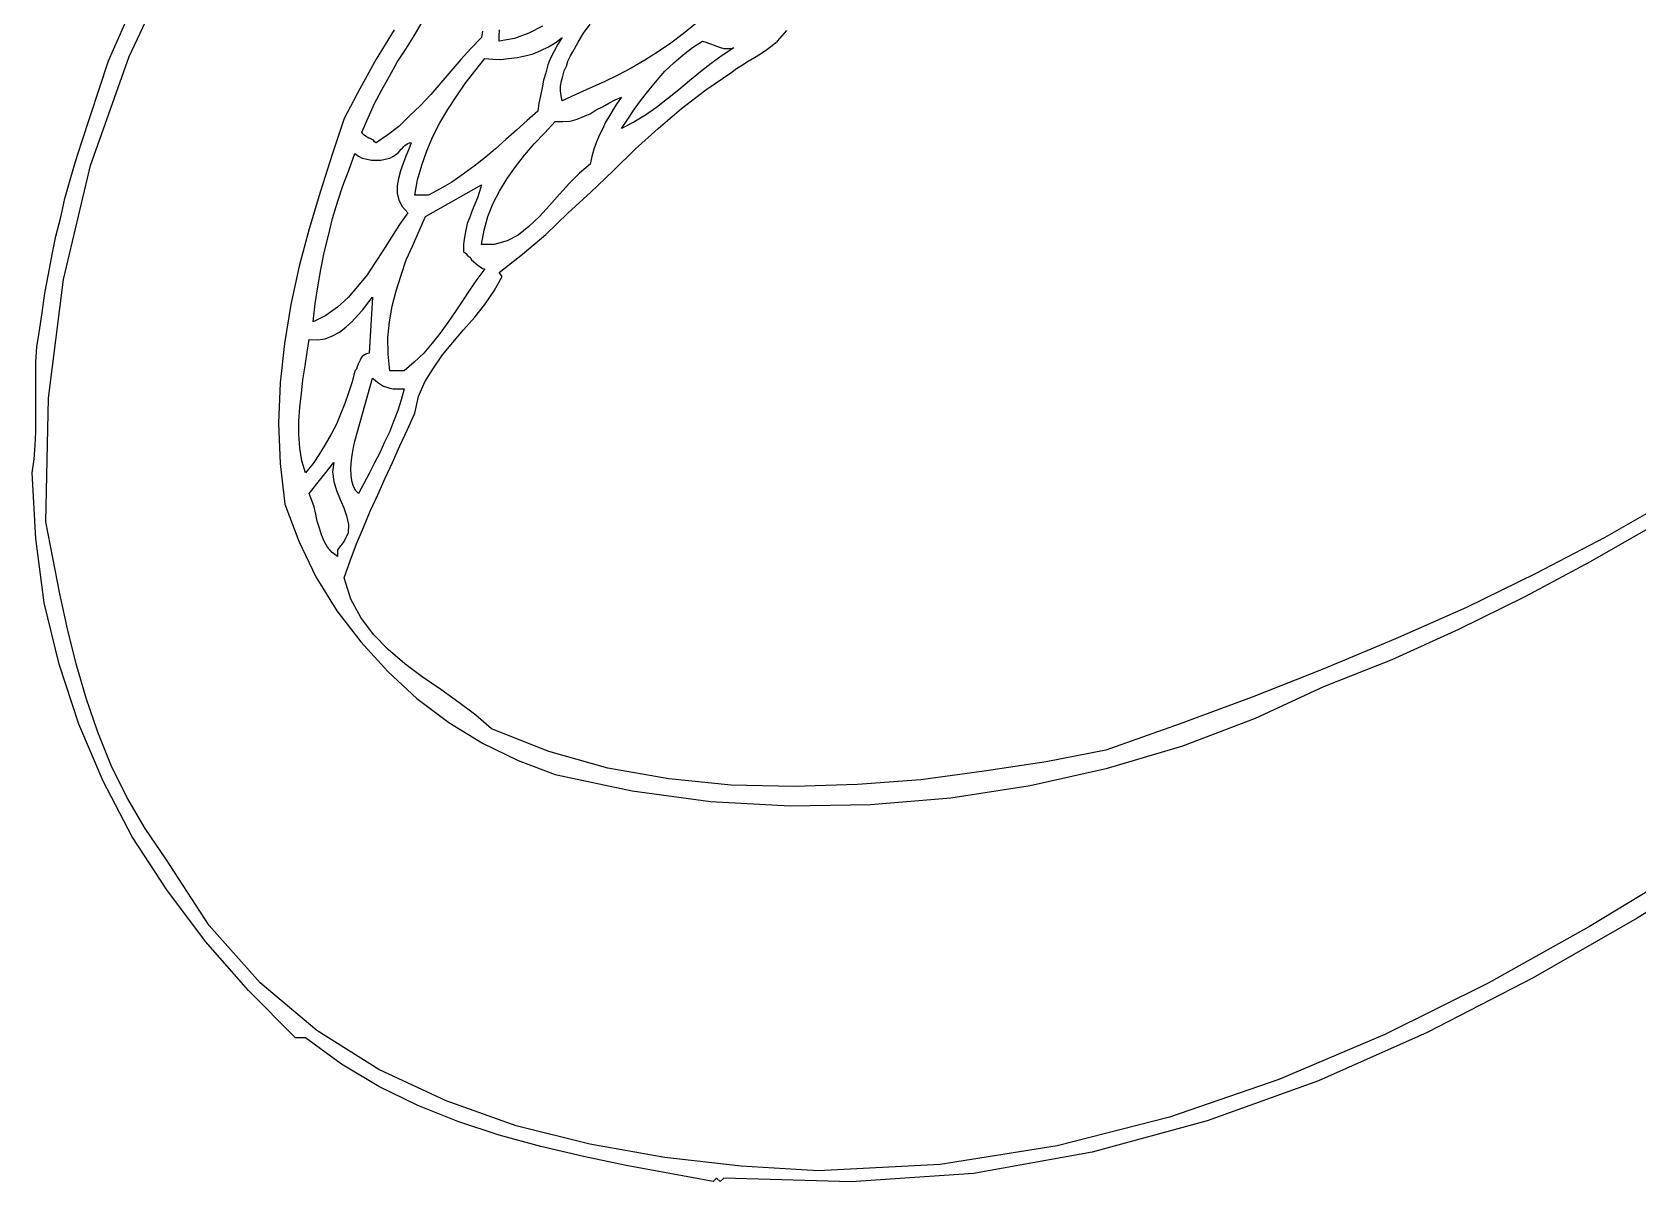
# Model space of a CAD drawing. Extents: x 0.03 to 6.95, y 0.01 to 9.36.
# Drawn here: x 0.291 to 3.321, y 0.012 to 2.182 of the extents above; entities that cross this region are included whole.
import ezdxf

# ---------------------------------------------------------------- set-up
doc = ezdxf.new("R2010")
doc.units = 0
doc.layers.add('1', color=7, linetype='Continuous')

msp = doc.modelspace()

# ---------------------------------------------------------------- linework, layer by layer
msp.add_lwpolyline([(3.512, 0.63), (3.319, 0.51), (3.123, 0.397), (2.923, 0.294), (2.718, 0.203), (2.508, 0.127), (2.291, 0.068), (2.067, 0.028), (1.836, 0.012), (1.596, 0.019), (1.589, 0.013), (1.582, 0.019), (1.576, 0.013), (1.494, 0.028), (1.412, 0.043), (1.331, 0.06), (1.251, 0.079), (1.172, 0.1), (1.094, 0.126), (1.019, 0.156), (0.945, 0.192), (0.875, 0.234), (0.807, 0.284), (0.788, 0.284), (0.699, 0.373), (0.618, 0.466), (0.545, 0.563), (0.48, 0.663), (0.425, 0.768), (0.379, 0.876), (0.342, 0.989), (0.314, 1.105), (0.298, 1.226), (0.291, 1.35), (0.295, 1.376), (0.297, 1.402), (0.298, 1.427), (0.298, 1.454), (0.298, 1.48), (0.298, 1.507), (0.298, 1.533), (0.298, 1.56), (0.3, 1.588), (0.304, 1.615), (0.31, 1.652), (0.315, 1.689), (0.322, 1.725), (0.329, 1.762), (0.336, 1.797), (0.345, 1.833), (0.353, 1.868), (0.363, 1.903), (0.373, 1.938), (0.384, 1.973), (0.435, 2.128), (0.501, 2.278)])
at = {"layer": '1'}
for points in [[(3.417, 0.608), (3.229, 0.494), (3.038, 0.387), (2.843, 0.29), (2.643, 0.205), (2.437, 0.134), (2.225, 0.08), (2.004, 0.045), (1.774, 0.033), (1.629, 0.042), (1.485, 0.058), (1.343, 0.083), (1.204, 0.118), (1.072, 0.165), (0.945, 0.224), (0.828, 0.298), (0.721, 0.388), (0.625, 0.496), (0.543, 0.622), (0.504, 0.679), (0.47, 0.738), (0.44, 0.798), (0.415, 0.861), (0.393, 0.925), (0.374, 0.99), (0.358, 1.056), (0.343, 1.122), (0.33, 1.19), (0.317, 1.258), (0.322, 1.491), (0.35, 1.715), (0.401, 1.93), (0.474, 2.136), (0.567, 2.334)], [(0.974, 2.186), (0.94, 2.131), (0.909, 2.075), (0.88, 2.019), (0.857, 1.951), (0.835, 1.882), (0.814, 1.811), (0.795, 1.74), (0.779, 1.668), (0.767, 1.594), (0.759, 1.52), (0.756, 1.444), (0.759, 1.368), (0.768, 1.291), (0.794, 1.221), (0.826, 1.154), (0.866, 1.09), (0.911, 1.031), (0.962, 0.975), (1.017, 0.924), (1.077, 0.879), (1.141, 0.84), (1.208, 0.807), (1.278, 0.781), (1.423, 0.75), (1.571, 0.73), (1.721, 0.722), (1.873, 0.724), (2.024, 0.737), (2.174, 0.76), (2.32, 0.793), (2.462, 0.835), (2.599, 0.887), (2.728, 0.947), (2.857, 0.998), (2.983, 1.055), (3.108, 1.117), (3.231, 1.183), (3.353, 1.253)], [(3.386, 1.301), (3.258, 1.228), (3.128, 1.16), (2.997, 1.096), (2.863, 1.037), (2.728, 0.98), (2.593, 0.927), (2.455, 0.876), (2.317, 0.827), (2.204, 0.805), (2.087, 0.787), (1.968, 0.771), (1.848, 0.762), (1.729, 0.758), (1.61, 0.761), (1.492, 0.773), (1.377, 0.793), (1.266, 0.824), (1.158, 0.867), (1.128, 0.893), (1.096, 0.917), (1.062, 0.941), (1.027, 0.965), (0.994, 0.99), (0.963, 1.017), (0.935, 1.045), (0.911, 1.077), (0.892, 1.112), (0.88, 1.152), (0.891, 1.184), (0.903, 1.216), (0.916, 1.247), (0.929, 1.278), (0.943, 1.309), (0.957, 1.34), (0.971, 1.37), (0.985, 1.401), (0.999, 1.432), (1.013, 1.463), (1.02, 1.494), (1.032, 1.522), (1.048, 1.548), (1.065, 1.573), (1.085, 1.596), (1.105, 1.62), (1.126, 1.644), (1.145, 1.668), (1.163, 1.694), (1.178, 1.721), (1.172, 1.728), (1.216, 1.763), (1.26, 1.8), (1.302, 1.84), (1.345, 1.88), (1.387, 1.92), (1.429, 1.961), (1.472, 2), (1.516, 2.038), (1.562, 2.073), (1.609, 2.105), (1.62, 2.113), (1.631, 2.12), (1.642, 2.127), (1.654, 2.134), (1.665, 2.141), (1.677, 2.149), (1.687, 2.157), (1.697, 2.165), (1.706, 2.175), (1.715, 2.185)], [(1.139, 2.172), (1.119, 2.151), (1.1, 2.13), (1.081, 2.108), (1.062, 2.086), (1.043, 2.064), (1.023, 2.043), (1.003, 2.024), (0.983, 2.004), (0.962, 1.988), (0.94, 1.973), (0.937, 1.975), (0.935, 1.978), (0.932, 1.979), (0.929, 1.981), (0.926, 1.982), (0.923, 1.984), (0.921, 1.985), (0.918, 1.987), (0.915, 1.99), (0.913, 1.993), (0.925, 2.02), (0.937, 2.047), (0.951, 2.073), (0.965, 2.099), (0.98, 2.125), (0.996, 2.15), (1.012, 2.175), (1.027, 2.201)], [(1.141, 2.184), (1.139, 2.172)], [(1.254, 2.193), (1.228, 2.18), (1.201, 2.17), (1.172, 2.165), (1.172, 2.175), (1.173, 2.186)], [(1.543, 2.198), (1.519, 2.179), (1.496, 2.161), (1.471, 2.144), (1.447, 2.129), (1.421, 2.114), (1.396, 2.101), (1.37, 2.088), (1.343, 2.076), (1.317, 2.064), (1.291, 2.052), (1.289, 2.062), (1.288, 2.071), (1.288, 2.08), (1.29, 2.09), (1.292, 2.099), (1.295, 2.109), (1.299, 2.118), (1.302, 2.127), (1.307, 2.137), (1.311, 2.145), (1.321, 2.163), (1.331, 2.18), (1.344, 2.197)], [(1.291, 2.172), (1.283, 2.159), (1.276, 2.146), (1.269, 2.133), (1.264, 2.12), (1.26, 2.105), (1.256, 2.091), (1.253, 2.077), (1.25, 2.062), (1.247, 2.048), (1.245, 2.033), (1.225, 2.015), (1.205, 1.997), (1.185, 1.979), (1.165, 1.962), (1.145, 1.945), (1.125, 1.929), (1.104, 1.914), (1.083, 1.899), (1.061, 1.886), (1.039, 1.874), (1.013, 1.874), (1.018, 1.903), (1.026, 1.931), (1.036, 1.958), (1.047, 1.985), (1.06, 2.011), (1.075, 2.036), (1.091, 2.06), (1.108, 2.085), (1.126, 2.108), (1.145, 2.132), (1.16, 2.131), (1.175, 2.13), (1.19, 2.132), (1.206, 2.134), (1.221, 2.137), (1.236, 2.141), (1.251, 2.147), (1.265, 2.154), (1.278, 2.162), (1.291, 2.172)], [(1.615, 2.152), (1.593, 2.138), (1.572, 2.123), (1.552, 2.107), (1.531, 2.09), (1.511, 2.073), (1.49, 2.056), (1.469, 2.04), (1.448, 2.025), (1.426, 2.012), (1.403, 2), (1.415, 2.018), (1.427, 2.036), (1.441, 2.055), (1.455, 2.073), (1.47, 2.091), (1.485, 2.108), (1.502, 2.124), (1.519, 2.139), (1.537, 2.153), (1.556, 2.165), (1.562, 2.163), (1.567, 2.161), (1.573, 2.159), (1.579, 2.157), (1.584, 2.155), (1.59, 2.153), (1.596, 2.151), (1.602, 2.151), (1.608, 2.151), (1.615, 2.152)], [(1.403, 2.059), (1.395, 2.048), (1.387, 2.036), (1.38, 2.024), (1.373, 2.012), (1.367, 1.999), (1.361, 1.987), (1.355, 1.973), (1.351, 1.961), (1.347, 1.947), (1.344, 1.933), (1.324, 1.916), (1.305, 1.897), (1.286, 1.876), (1.267, 1.855), (1.248, 1.834), (1.228, 1.815), (1.208, 1.799), (1.187, 1.788), (1.163, 1.781), (1.139, 1.781), (1.144, 1.808), (1.151, 1.834), (1.161, 1.859), (1.173, 1.882), (1.187, 1.906), (1.203, 1.928), (1.22, 1.95), (1.238, 1.971), (1.258, 1.992), (1.278, 2.013), (1.292, 2.013), (1.306, 2.014), (1.319, 2.018), (1.331, 2.023), (1.344, 2.028), (1.355, 2.035), (1.367, 2.041), (1.379, 2.048), (1.391, 2.054), (1.403, 2.059)], [(1.006, 1.973), (1.002, 1.961), (0.996, 1.948), (0.991, 1.934), (0.986, 1.92), (0.982, 1.906), (0.98, 1.892), (0.98, 1.878), (0.983, 1.865), (0.989, 1.853), (1, 1.841), (0.984, 1.819), (0.969, 1.795), (0.954, 1.771), (0.938, 1.747), (0.923, 1.724), (0.905, 1.702), (0.887, 1.681), (0.867, 1.663), (0.845, 1.647), (0.821, 1.635), (0.825, 1.669), (0.83, 1.701), (0.836, 1.734), (0.842, 1.766), (0.85, 1.798), (0.858, 1.83), (0.867, 1.861), (0.877, 1.892), (0.889, 1.923), (0.9, 1.953), (0.907, 1.948), (0.914, 1.944), (0.923, 1.942), (0.931, 1.94), (0.94, 1.94), (0.949, 1.94), (0.957, 1.942), (0.966, 1.944), (0.973, 1.948), (0.98, 1.953), (0.982, 1.955), (0.985, 1.958), (0.987, 1.961), (0.99, 1.963), (0.992, 1.966), (0.994, 1.968), (0.997, 1.97), (1, 1.972), (1.003, 1.973), (1.006, 1.973)], [(1.105, 1.768), (1.109, 1.764), (1.113, 1.76), (1.117, 1.757), (1.12, 1.752), (1.124, 1.749), (1.128, 1.745), (1.132, 1.742), (1.136, 1.739), (1.141, 1.736), (1.145, 1.735), (1.13, 1.715), (1.116, 1.695), (1.103, 1.675), (1.089, 1.654), (1.075, 1.634), (1.061, 1.614), (1.046, 1.595), (1.03, 1.576), (1.012, 1.559), (0.993, 1.543), (0.966, 1.543), (0.963, 1.574), (0.962, 1.605), (0.965, 1.635), (0.97, 1.665), (0.978, 1.694), (0.987, 1.723), (0.997, 1.752), (1.009, 1.779), (1.021, 1.807), (1.033, 1.834), (1.139, 1.894), (1.135, 1.881), (1.131, 1.869), (1.126, 1.857), (1.121, 1.845), (1.117, 1.833), (1.112, 1.821), (1.109, 1.808), (1.107, 1.795), (1.105, 1.782), (1.105, 1.768)], [(0.927, 1.576), (0.922, 1.575), (0.918, 1.573), (0.914, 1.57), (0.912, 1.567), (0.91, 1.563), (0.908, 1.559), (0.906, 1.555), (0.904, 1.55), (0.903, 1.546), (0.9, 1.543), (0.895, 1.522), (0.888, 1.501), (0.881, 1.481), (0.873, 1.461), (0.865, 1.442), (0.855, 1.423), (0.844, 1.404), (0.833, 1.386), (0.821, 1.368), (0.807, 1.35), (0.8, 1.373), (0.796, 1.397), (0.794, 1.423), (0.794, 1.448), (0.796, 1.474), (0.799, 1.5), (0.802, 1.526), (0.806, 1.552), (0.81, 1.578), (0.814, 1.602), (0.83, 1.601), (0.844, 1.603), (0.858, 1.609), (0.871, 1.616), (0.883, 1.625), (0.894, 1.635), (0.905, 1.647), (0.915, 1.658), (0.924, 1.67), (0.933, 1.682), (0.927, 1.576)], [(0.993, 1.509), (0.987, 1.488), (0.981, 1.468), (0.973, 1.447), (0.965, 1.427), (0.956, 1.408), (0.947, 1.388), (0.937, 1.369), (0.927, 1.349), (0.917, 1.33), (0.907, 1.311), (0.901, 1.317), (0.897, 1.326), (0.894, 1.335), (0.893, 1.346), (0.892, 1.357), (0.893, 1.368), (0.894, 1.379), (0.896, 1.391), (0.898, 1.401), (0.9, 1.41), (0.933, 1.529), (0.938, 1.525), (0.943, 1.521), (0.949, 1.517), (0.954, 1.514), (0.96, 1.512), (0.966, 1.51), (0.972, 1.509), (0.979, 1.509), (0.986, 1.509), (0.993, 1.509)], [(0.867, 1.205), (0.867, 1.192), (0.857, 1.2), (0.848, 1.21), (0.842, 1.221), (0.837, 1.233), (0.833, 1.246), (0.829, 1.259), (0.826, 1.272), (0.823, 1.286), (0.819, 1.298), (0.814, 1.311), (0.86, 1.37), (0.858, 1.352), (0.86, 1.334), (0.865, 1.317), (0.872, 1.3), (0.879, 1.284), (0.884, 1.269), (0.888, 1.253), (0.887, 1.237), (0.88, 1.221), (0.867, 1.205)]]:
    msp.add_lwpolyline(points, dxfattribs=at)

doc.saveas('drawing.dxf')
